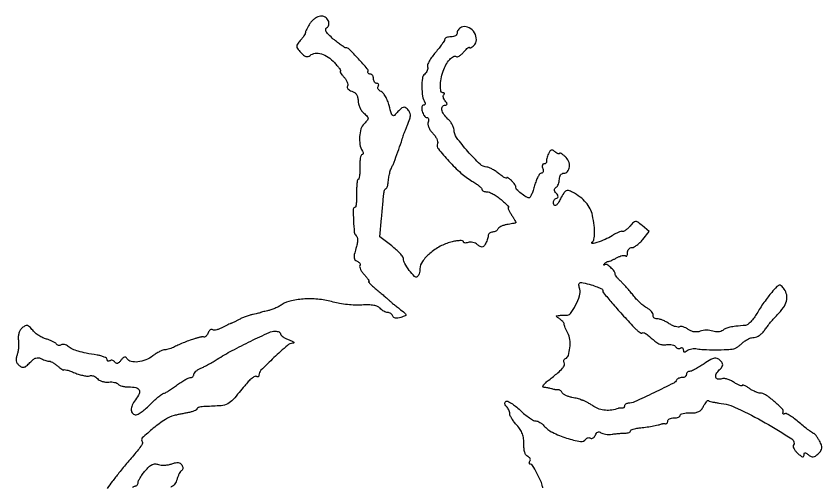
# Model space of a CAD drawing. Extents: x 0 to 298, y 1 to 305.
# Drawn here: x 37.6 to 297.7, y 152.7 to 304.7 of the extents above; entities that cross this region are included whole.
import ezdxf

# ---------------------------------------------------------------- set-up
doc = ezdxf.new("R2010")
doc.units = 0

msp = doc.modelspace()

# ---------------------------------------------------------------- linework, layer by layer
for points in [[(207.666399, 152.426255, -0.002687), (207.599716, 152.75, 0.055163), (207.00664, 154.61446, 0.018913), (205.756676, 157.162851, 0.011034), (204.361745, 159.622478, 0.264103), (203.696872, 160, -0.157777), (203.439456, 160.083302, -0.191276), (203.304174, 160.295825, -0.127066), (203.324993, 160.621182, -0.059294), (203.504365, 161.007063, 0.127011), (203.635959, 161.431111, 0.123826), (203.547766, 161.870325, 0.108888), (203.246106, 162.257822, 0.081677), (202.778106, 162.531654, -0.163508), (202.235854, 162.979701, -0.064918), (201.831259, 163.870252, -0.051015), (201.589784, 165.093846, -0.031529), (201.545959, 166.560669, 0.042877), (201.45555, 168.280049, 0.05353), (201.067676, 169.830119, 0.054017), (200.363332, 171.251453, 0.044879), (199.331236, 172.587599, -0.02259), (198.438878, 173.642245, -0.025638), (197.6848, 174.730872, -0.026072), (197.146976, 175.709755, -0.113046), (197, 176.351522, 0.070128), (196.921482, 176.908585, 0.038915), (196.680655, 177.552605, 0.037927), (196.32898, 178.179177, 0.049573), (195.912868, 178.687132, -0.061981), (195.543485, 179.161513, -0.110291), (195.389388, 179.629497, -0.142798), (195.465647, 180.036373, -0.137932), (195.7492, 180.344997, -0.255475), (196.313405, 180.375112, -0.028658), (197.478281, 179.732329, -0.029163), (198.867, 178.741252, -0.019514), (200.338652, 177.457865, 0.017251), (201.843052, 176.133892, 0.021499), (203.331731, 175.015748, 0.02037), (204.634292, 174.198239, 0.130672), (205.379875, 174, -0.087511), (205.997699, 173.891033, -0.043416), (206.72132, 173.553954, -0.041319), (207.431501, 173.062546, -0.047581), (208.015316, 172.481546, 0.105044), (210.726452, 170.339143, 0.037679), (215.315115, 168.48448, 0.033339), (219.841689, 167.366517, 0.307338), (221.592965, 168.150421, -0.105479), (221.872807, 168.442647, -0.09924), (222.253562, 168.603192, -0.096305), (222.676613, 168.607076, -0.092951), (223.076161, 168.45293, 0.163175), (223.481309, 168.358035, 0.121698), (223.917704, 168.510262, 0.093934), (224.32096, 168.897512, 0.063063), (224.623846, 169.462141, -0.06792), (224.951805, 170.059568, -0.131792), (225.375187, 170.395719, -0.155402), (225.859566, 170.444633, -0.107022), (226.366783, 170.217559, 0.090518), (226.975562, 169.920766, 0.034694), (227.901493, 169.729491, 0.032952), (228.959709, 169.656924, 0.03469), (230, 169.726482, -0.007009), (231.085205, 169.859647, -0.005304), (232.279687, 169.976447, -0.005364), (233.40385, 170.062206, -0.012396), (234.25, 170.096595, 0.037408), (234.920294, 170.157497, 0.055647), (235.486521, 170.318216, 0.072405), (235.874223, 170.54658, 0.22652), (236.001987, 170.812149, -0.27649), (236.171786, 171.093886, -0.040445), (236.81062, 171.37007, -0.036157), (237.698881, 171.601552, -0.023388), (238.751987, 171.745536, 0.01222), (240.771712, 171.975871, 0.00975), (242.936715, 172.319683, 0.009148), (244.876415, 172.703362, 0.039561), (246, 173.04191, -0.053202), (246.244774, 173.108451, -0.024504), (246.573438, 173.144795, -0.02394), (246.9262, 173.149473, -0.030507), (247.25, 173.118421, 0.137085), (247.535622, 173.151665, 0.119953), (247.779687, 173.328536, 0.101574), (247.943594, 173.626809, 0.075146), (248, 174, -0.191087), (248.151477, 174.381882, -0.088204), (248.5875, 174.70625, -0.068025), (249.234582, 174.926307, -0.048028), (250, 175, 0.041588), (250.765725, 175.0638, 0.061115), (251.4125, 175.255633, 0.080324), (251.851409, 175.537403, 0.213084), (252, 175.87024, -0.293066), (252.210365, 176.198317, -0.050345), (252.944109, 176.449526, -0.041117), (253.982286, 176.603314, -0.025573), (255.21399, 176.62024, 0.037837), (256.811021, 176.681348, 0.085529), (257.968668, 177.019915, 0.099043), (258.841012, 177.686678, 0.064073), (259.553249, 178.744074, -0.020765), (260.014261, 179.575413, -0.037367), (260.468626, 180.208445, -0.048653), (260.857355, 180.590181, -0.383232), (261.089259, 180.577914, 0.129193), (261.396141, 180.399006, 0.011801), (262.260595, 180.180801, 0.014647), (263.321024, 179.972061, 0.010953), (264.5, 179.802113, -0.07913), (270.519786, 178.076377, -0.020747), (279.459311, 173.438154, -0.012918), (288.030628, 168.230885, -0.408895), (288.526264, 166.042496, 0.220386), (288.475758, 165.622709, 0.053672), (288.768472, 164.969598, 0.045009), (289.301764, 164.220283, 0.031694), (290.023581, 163.478659, 0.020919), (290.918665, 162.734282, 0.10003), (291.51316, 162.445272, 0.291223), (291.851725, 162.555094, 0.174324), (292, 162.967457, -0.059975), (292.070195, 163.550556, -0.335105), (292.298999, 163.737287, -0.165817), (292.70068, 163.617053, -0.018313), (293.472121, 163.023137, 0.05804), (294.293819, 162.488568, 0.151291), (294.982308, 162.377093, 0.126693), (295.692114, 162.67038, 0.035396), (296.607093, 163.464236, 0.042646), (297.44093, 164.453884, 0.132668), (297.738306, 165.265714, 0.116202), (297.605459, 166.181638, 0.029007), (296.965992, 167.563544, 0.017614), (296.42339, 168.49683, 0.02486), (295.871191, 169.284291, 0.022858), (295.371335, 169.869408, 0.207428), (295.070091, 170, -0.156553), (294.695024, 170.120386, -0.005873), (293.488719, 171.005316, -0.010114), (292.078309, 172.111026, -0.00689), (290.517944, 173.422353, 0.016126), (288.942186, 174.697712, 0.02436), (287.484983, 175.69349, 0.021399), (286.26835, 176.37077, 0.260339), (285.754097, 176.348023, -0.073906), (285.466261, 176.224277, -0.235658), (285.267235, 176.265531, -0.231309), (285.178086, 176.450594, -0.071756), (285.225223, 176.764668, 0.277), (284.922681, 177.95843, 0.020441), (282.330117, 180.331675, 0.024221), (279.527125, 182.471168, 0.152035), (277.82815, 183, -0.076367), (277.145553, 183.104868, -0.025678), (276.198448, 183.457282, -0.024858), (275.17497, 183.96089, -0.026015), (274.222506, 184.556704, 0.019165), (273.369247, 185.106857, 0.038873), (272.652861, 185.45881, 0.063545), (272.162538, 185.585071, 0.451351), (272, 185.441694, -0.46838), (271.826146, 185.296818, -0.048741), (271.241893, 185.464027, -0.033796), (270.409817, 185.859532, -0.017192), (269.419212, 186.460978, 0.035695), (268.329254, 187.068768, 0.038322), (267.189044, 187.498877, 0.041477), (266.162194, 187.708315, 0.121772), (265.451237, 187.619661, -0.125857), (264.216465, 187.47577, -0.298139), (263.547897, 188.054957, -0.19429), (263.669024, 189.189206, -0.073937), (264.633666, 190.490809, 0.028564), (265.490435, 191.45149, 0.150177), (265.745137, 192.10228, 0.174912), (265.571072, 192.727822, 0.041945), (264.864364, 193.564207, 0.089966), (263.949781, 194.197927, 0.159834), (263.047773, 194.297104, 0.083947), (261.864509, 193.831372, 0.013593), (259.774561, 192.492779, -0.012286), (258.292781, 191.538239, -0.015486), (256.874381, 190.732254, -0.013617), (255.660554, 190.133078, -0.108246), (255.053054, 190, 0.093881), (254.651084, 189.923854, 0.096583), (254.309335, 189.70625, 0.099061), (254.080585, 189.381564, 0.104447), (254, 189, -0.140362), (253.890798, 188.618662, -0.099913), (253.583854, 188.29375, -0.085122), (253.1248, 188.074923, -0.068857), (252.583333, 188, 0.051036), (252.016727, 187.942014, 0.054017), (251.484896, 187.77054, 0.06028), (251.064031, 187.518121, 0.127384), (250.833333, 187.218858, -0.177973), (249.91752, 186.246749, -0.003319), (243.521165, 183.107002, -0.004934), (237.26655, 180.16392, -0.101668), (235.25, 179.697497, 0.064614), (234.772123, 179.62346, 0.080707), (234.367188, 179.430932, 0.096162), (234.095992, 179.153581, 0.146649), (234, 178.833333, -0.091814), (233.942775, 178.524323, -0.111235), (233.779687, 178.279578, -0.117903), (233.535898, 178.137807, -0.112625), (233.25, 178.118421, 0.030259), (232.9262, 178.149635, 0.02375), (232.573438, 178.145441, 0.024306), (232.244761, 178.109812, 0.052881), (232, 178.044111, -0.05631), (229.956384, 177.510494, -0.056728), (227.850436, 177.448191, -0.058513), (225.845698, 177.855932, -0.068212), (224.099865, 178.707371, 0.008547), (223.049461, 179.384921, 0.010434), (222.043398, 179.981056, 0.009079), (221.181942, 180.447089, 0.069881), (220.75, 180.599009, -0.017107), (220.444536, 180.671459, -0.017466), (220.146875, 180.764194, -0.017514), (219.894669, 180.862587, -0.066614), (219.75, 180.94931, 0.104766), (219.557893, 181.045517, 0.004933), (218.851814, 181.222537, 0.007946), (218.002718, 181.412312, 0.005613), (217.04341, 181.599564, -0.033476), (216.054992, 181.850339, -0.03418), (215.115974, 182.229463, -0.036319), (214.351679, 182.67182, -0.105374), (213.931606, 183.110664, 0.043733), (213.633709, 183.509949, 0.049185), (213.281392, 183.83431, 0.055498), (212.92974, 184.042687, 0.140181), (212.638197, 184.08541, -0.02459), (212.357315, 184.061797, -0.017369), (212.040595, 184.061808, -0.017583), (211.737131, 184.083064, -0.034985), (211.5, 184.125), (211.241308, 184.189673), (210.853125, 184.286719, -0.009324), (210.419526, 184.395119), (210, 184.5, 0.011517), (209.535459, 184.60483, 0.006258), (208.960385, 184.713281, 0.006231), (208.372352, 184.809034, 0.009814), (207.865141, 184.875, -0.43986), (207.688325, 185.116333, -0.111173), (207.911075, 185.617955, -0.04797), (208.585109, 186.363292, -0.020491), (209.615141, 187.228677, 0.008248), (212.516147, 189.547238, 0.040975), (214.009538, 191.003087, 0.088681), (214.639188, 192.055115, 0.233088), (214.557527, 192.906919, -0.093675), (214.412483, 193.28449, -0.118427), (214.433276, 193.656792, -0.124741), (214.618053, 193.965223, -0.111101), (214.934954, 194.16459, 0.237297), (215.900341, 195.171067, 0.050156), (216.394541, 197.629736, 0.050344), (216.387807, 200.353345, 0.101591), (215.744878, 202.391524, -0.013228), (215.29284, 203.256433, -0.014852), (214.905326, 204.111662, -0.014224), (214.619238, 204.855232, -0.073587), (214.535435, 205.286475, 0.130274), (214.420222, 205.653572, 0.040356), (214.069784, 206.12046, 0.037275), (213.576654, 206.600299, 0.033389), (213, 207.021162, -0.009086), (212.124871, 207.596885, -0.247563), (212, 207.833628, -0.371237), (212.143983, 208.000826, -0.015002), (213, 208.103108, -0.009457), (213.625256, 208.146953, -0.008941), (214.263522, 208.16816, -0.008933), (214.829079, 208.166728, -0.030665), (215.194968, 208.136765, 0.274011), (216.575372, 208.707212, 0.040778), (218.247292, 211.359088, 0.042864), (219.511146, 214.387691, 0.139791), (219.579728, 216.53836, -0.02327), (219.320396, 217.821818, -0.167222), (219.430969, 218.434554, -0.267317), (219.855186, 218.687958, -0.058965), (220.731827, 218.598453, -0.014139), (223.247686, 217.9619, -0.026036), (225.245981, 217.281562, -0.025926), (226.682261, 216.619287, -0.278617), (227, 216.093344, 0.175159), (227.261941, 215.368563, 0.0031), (229.976958, 212.143875, 0.007381), (233.247894, 208.420212, 0.004824), (237.124427, 204.218557, 0.020586), (237.98195, 203.379003, 0.033524), (238.782176, 202.74941, 0.036835), (239.439241, 202.367983, 0.319699), (239.754271, 202.420937, -0.226345), (240.036028, 202.520672, -0.067393), (240.491432, 202.409439, -0.052844), (241.033433, 202.127451, -0.035936), (241.584344, 201.702381, 0.011069), (243.790603, 199.818006, 0.055913), (245.149589, 198.941128, 0.091731), (246.33241, 198.603094, 0.061793), (247.739878, 198.642532, -0.04607), (248.611837, 198.694359, -0.051255), (249.446892, 198.58083, -0.057898), (250.126087, 198.330428, -0.137951), (250.518712, 197.969724, 0.091737), (250.826004, 197.630833, 0.095926), (251.229675, 197.430819, 0.099461), (251.666475, 197.399976, 0.106853), (252.069098, 197.542705, -0.104936), (252.423803, 197.669963, -0.18004), (252.726548, 197.601977, -0.164457), (252.929656, 197.34436, -0.085618), (253, 196.936572, 0.08307), (253.077541, 196.473071, 0.279568), (253.304166, 196.284477, 0.172043), (253.68041, 196.357579, 0.034804), (254.25, 196.74913, -0.080807), (254.873962, 197.098603, -0.04467), (255.720312, 197.32376, -0.043068), (256.642395, 197.401998, -0.053075), (257.5, 197.309459, 0.045307), (259.518609, 197.059936, 0.008005), (263.337623, 196.997202, 0.008331), (267.163574, 197.059363, 0.039907), (269.330309, 197.304548, 0.081568), (269.835212, 197.491848, 0.020802), (270.577237, 197.956648, 0.020638), (271.391157, 198.565777, 0.019604), (272.166667, 199.25, -0.044672), (273.007135, 199.919788, -0.035938), (274.015174, 200.485938, -0.037164), (275.030719, 200.874689, -0.072953), (275.88499, 201, 0.103453), (276.722503, 201.175161, 0.049573), (277.684939, 201.715289, 0.04619), (278.615465, 202.503504, 0.048953), (279.36547, 203.435026, -0.018146), (280.148169, 204.539941, -0.009498), (281.197187, 205.859664, -0.009434), (282.325457, 207.173731, -0.014266), (283.360625, 208.269716, 0.042544), (285.320685, 210.59507, 0.088452), (286.325171, 212.734934, 0.114777), (286.392171, 214.711477, 0.109611), (285.585557, 216.552107, 0.037723), (284.648885, 217.648977, 0.266835), (283.998732, 217.826873, 0.141082), (283.247525, 217.381923, 0.009307), (281.538754, 215.49965, 0.016687), (280.379537, 214.081111, 0.009262), (279.057054, 212.279585, 0.009229), (277.784133, 210.403948, 0.014707), (276.773746, 208.75, -0.027705), (275.838712, 207.305172, -0.033326), (274.800968, 206.064073, -0.03539), (273.809272, 205.163971, -0.147288), (273.065859, 204.872377, 0.006783), (269.948011, 204.575637, 0.027223), (268.058687, 204.265142, 0.045009), (266.770927, 203.856503, 0.069416), (265.76802, 203.260985, -0.094398), (265.13616, 202.927025, -0.053782), (264.284981, 202.762871, -0.05106), (263.3591, 202.780444, -0.058604), (262.5, 202.988935, 0.054972), (261.585706, 203.217843, 0.034951), (260.489642, 203.289864, 0.034881), (259.390122, 203.208358, 0.053352), (258.464739, 202.971745, -0.066533), (257.496698, 202.75114, -0.061226), (256.476044, 202.782901, -0.06008), (255.475657, 203.063457, -0.059553), (254.567417, 203.574362, 0.039447), (253.788698, 204.054501, 0.047271), (252.988944, 204.373187, 0.05401), (252.283711, 204.499193, 0.156885), (251.808702, 204.381771, -0.172409), (251.302789, 204.272822, -0.043089), (250.464318, 204.456339, -0.038924), (249.483782, 204.847302, -0.030716), (248.491207, 205.413804, 0.025732), (247.451656, 206.020924, 0.023955), (246.330528, 206.534055, 0.024701), (245.290337, 206.892601, 0.070754), (244.535183, 207, -0.077007), (243.967468, 207.087957, -0.108005), (243.524398, 207.343172, -0.127518), (243.275574, 207.723491, -0.134937), (243.25, 208.168247, 0.166591), (243.1863, 208.699512, 0.063339), (242.774341, 209.333828, 0.053658), (242.110816, 209.965845, 0.043207), (241.279671, 210.495668, -0.045162), (240.269928, 211.144894, -0.019751), (239.052398, 212.172843, -0.019356), (237.837191, 213.37349, -0.024485), (236.815375, 214.577421, 0.009953), (235.825507, 215.814848, 0.00783), (234.706023, 217.116573, 0.007928), (233.627106, 218.293952, 0.019303), (232.785704, 219.117295, -0.019977), (232.102013, 219.788119, -0.024819), (231.524551, 220.466349, -0.024368), (231.105894, 221.069242, -0.140473), (231, 221.438724, 0.168638), (230.675577, 222.373262, 0.043655), (229.566643, 223.550528, 0.042625), (228.327707, 224.47842, 0.306245), (227.619048, 224.452381, -0.032425), (227.413913, 224.321978, -0.531075), (227.353199, 224.353199, -0.182203), (227.383565, 224.476736, -0.014893), (227.583333, 224.75, -0.046956), (227.855779, 225.0396, -0.040288), (228.191146, 225.290097, -0.042211), (228.535832, 225.46807, -0.084993), (228.833333, 225.535435, 0.077736), (229.212204, 225.615501, 0.011969), (229.926481, 225.906905, 0.013116), (230.758538, 226.296108, 0.011055), (231.618517, 226.750252, -0.033257), (232.475904, 227.155447, -0.044613), (233.300218, 227.397691, -0.051989), (233.981308, 227.461062, -0.196027), (234.368517, 227.29815, 0.222224), (234.605842, 227.212042, 0.237774), (234.814502, 227.341748, 0.101051), (234.956608, 227.735523, 0.036245), (235, 228.333333, -0.084312), (235.108093, 228.969812, -0.093213), (235.419305, 229.510417, -0.100482), (235.882945, 229.871945, -0.116013), (236.42742, 230, 0.124783), (237.114725, 230.174241, 0.036684), (238.037982, 230.765887, 0.034343), (239.015646, 231.609439, 0.030942), (239.905723, 232.607276), (241.956607, 235.214552), (239.728304, 237.073863, 0.016302), (238.285854, 238.199769, 0.167448), (237.573339, 238.418889, 0.189423), (236.921322, 238.137146, 0.021904), (235.82064, 236.94304, -0.028152), (235.117516, 236.199097, -0.037052), (234.39353, 235.60975, -0.040578), (233.74599, 235.232035, -0.186651), (233.32064, 235.198837, 0.146816), (232.853842, 235.198658, 0.024996), (232.006688, 234.897162, 0.025423), (231.017328, 234.428087, 0.020231), (230, 233.826509, -0.038464), (227.80074, 232.631929, -0.025284), (225.113582, 231.589242, -0.069284), (223.661975, 231.323237, -0.726626), (223.527257, 231.684493, 0.172565), (224.160976, 232.699706, 0.049767), (224.379899, 234.565122, 0.037529), (224.232243, 237.12351, 0.017706), (223.678458, 240.387147, 0.067221), (222.918912, 242.549943, 0.059874), (221.589559, 244.528604, 0.05385), (219.686322, 246.308833, 0.038275), (217.221367, 247.881528, 0.052419), (215.96831, 248.391709, 0.198653), (215.144558, 248.300488, 0.129978), (214.41269, 247.603494, 0.018137), (213.373166, 245.766793, -0.01762), (212.580957, 244.363687, -0.082129), (211.97526, 243.663432, -0.273978), (211.529164, 243.591918, -0.220939), (211.188802, 243.95, -0.080711), (211.092142, 244.533851, -0.091909), (211.193659, 245.090753, -0.101106), (211.474834, 245.534157, -0.121183), (211.891738, 245.797246, 0.083097), (212.383188, 246.057844, 0.217903), (212.566149, 246.402254, 0.152), (212.452135, 246.86322, 0.037158), (211.993179, 247.508218, -0.045517), (211.559036, 248.140423, -0.122992), (211.416925, 248.661958, -0.162673), (211.552416, 249.098034, -0.098682), (211.951442, 249.469989, 0.107553), (212.353464, 249.858149, 0.051006), (212.691986, 250.497835, 0.047243), (212.922288, 251.268486, 0.049033), (213, 252.059017, -0.069556), (213.1037, 252.800853, -0.085566), (213.406365, 253.429836, -0.100046), (213.855837, 253.85038, -0.139069), (214.383369, 254, 0.219277), (215.634268, 254.576296, 0.155213), (216.244407, 256.021888, 0.120547), (215.969285, 257.860671, 0.119119), (214.876023, 259.374124, 0.017779), (214.15552, 259.947935, 0.037493), (213.551082, 260.328606, 0.065904), (213.141488, 260.480664, 0.481406), (213, 260.367768, -0.382084), (212.881159, 260.234955, -0.120625), (212.59368, 260.272294, -0.056063), (212.148212, 260.504925, -0.024868), (211.616783, 260.903079, 0.05151), (210.892198, 261.388013, 0.194854), (210.360065, 261.442469, 0.178588), (209.909951, 261.109883, 0.042318), (209.458024, 260.275523, 0.020803), (209.172847, 259.540749, 0.022276), (208.956934, 258.801247, 0.022532), (208.829305, 258.15327, 0.089744), (208.841241, 257.75, -0.132409), (208.825609, 257.464439, -0.127123), (208.668834, 257.220312, -0.108866), (208.389443, 257.056551, -0.078482), (208.031385, 257, 0.184534), (207.710807, 256.877514, 0.147206), (207.516384, 256.559375, 0.100118), (207.488865, 256.074366, 0.055937), (207.638374, 255.5, -0.062452), (207.779863, 254.925965, -0.109022), (207.731038, 254.440625, -0.151124), (207.504556, 254.12165, -0.164816), (207.145533, 254, 0.237749), (206.665803, 253.758223, 0.036217), (206.074549, 252.825, 0.033977), (205.4904, 251.532238, 0.023364), (205, 250, -0.015738), (204.535717, 248.46937, -0.024373), (204.030316, 247.184342, -0.021254), (203.544009, 246.217311, -0.284042), (203.211456, 246.031803, -0.133676), (202.211219, 246.352701, -0.025315), (200.645346, 247.486851, -0.021291), (199.200346, 248.75431, -0.247362), (198.969125, 249.444648, 0.159948), (198.916541, 249.780265, 0.02819), (198.590261, 250.338428, 0.028041), (198.116221, 250.973224, 0.02198), (197.535714, 251.607143, 0.019767), (196.945522, 252.152428, 0.045099), (196.451116, 252.502564, 0.09843), (196.129961, 252.61251, 0.453912), (196, 252.498848, -0.51924), (195.832789, 252.381245, -0.038001), (195.22601, 252.652838, -0.028205), (194.376634, 253.17736, -0.014228), (193.365141, 253.92742, 0.018752), (192.274591, 254.720914, 0.021599), (191.1767, 255.39151, 0.0213), (190.208193, 255.874423, 0.105119), (189.615141, 256.001123, -0.193984), (187.417041, 256.889835, -0.019754), (183.449709, 261.031772, -0.021012), (179.834643, 265.480796, -0.161464), (179, 267.998022, 0.0902), (178.858575, 268.775594, 0.03979), (178.4125, 269.724679, 0.03769), (177.765297, 270.682472, 0.041434), (177, 271.5, -0.058693), (175.701901, 272.986085, -0.102389), (175.07244, 274.488863, -0.194454), (175.276333, 275.540421, -0.254054), (176.122445, 276, 0.083263), (176.583144, 276.077254, 0.318136), (176.743602, 276.300836, 0.152929), (176.625263, 276.687439, 0.023048), (176.131121, 277.342009, -0.050768), (175.753708, 277.904134, -0.066538), (175.537806, 278.483088, -0.082297), (175.507446, 278.989854, -0.171918), (175.675343, 279.342009, 0.081098), (175.856343, 279.593646, 0.223356), (175.861078, 279.806715, 0.215497), (175.698814, 279.951639, 0.076275), (175.383645, 280, -0.350653), (174.754209, 280.503313, -0.058449), (174.580083, 282.155466, -0.045075), (174.812735, 284.431883, -0.030686), (175.465413, 286.95336, -0.050621), (176.35111, 288.959292, -0.054467), (177.604208, 290.693281, -0.070145), (178.85031, 291.734644, -0.348533), (179.696098, 291.637235, 0.284038), (180.054393, 291.552624, 0.05941), (180.664339, 291.839982, 0.04594), (181.395423, 292.396647, 0.028447), (182.148479, 293.171198, -0.015094), (182.859958, 293.943182, -0.033551), (183.456116, 294.475512, -0.065348), (183.854754, 294.709784, -0.537118), (184, 294.613583, 0.366098), (184.123091, 294.468002, 0.144364), (184.403818, 294.501773, 0.060837), (184.846273, 294.759824, 0.025466), (185.374701, 295.20531, 0.201866), (186.211892, 297.074697, 0.141061), (185.616098, 299.336241, 0.136583), (183.887277, 300.984163, 0.188625), (181.779528, 301.232094, 0.068348), (181.099309, 300.950687, 0.06904), (180.522736, 300.497071, 0.075422), (180.133513, 299.946965, 0.11683), (180, 299.383369, -0.143115), (179.845846, 298.855833, -0.099595), (179.4125, 298.406365, -0.084175), (178.76449, 298.103532, -0.067406), (178, 298, 0.035679), (177.23384, 297.945259, 0.053985), (176.586811, 297.779688, 0.07049), (176.142635, 297.537533, 0.236198), (175.997654, 297.25, -0.143967), (175.863405, 296.798638, -0.01006), (175.114234, 295.692187, -0.013606), (174.143587, 294.395332, -0.009797), (172.993563, 293, 0.022282), (171.876575, 291.573652, 0.029873), (171.004197, 290.182414, 0.030278), (170.442468, 288.988634, 0.187272), (170.436468, 288.323113, -0.116728), (170.505632, 287.789245, -0.068598), (170.351466, 287.160766, -0.062651), (170.008908, 286.537681, -0.062647), (169.522696, 286.018836, 0.186897), (168.769065, 284.6669, 0.03649), (168.581599, 281.833377, 0.038866), (168.832372, 278.875441, 0.098139), (169.585737, 276.861274, -0.088918), (169.71563, 276.532447, -0.167739), (169.678086, 276.252999, -0.177472), (169.479477, 276.066644, -0.100913), (169.152637, 276, 0.230584), (168.826866, 275.841329, 0.112121), (168.624459, 275.4125, 0.074735), (168.58012, 274.766183, 0.043798), (168.710251, 274, 0.043617), (168.983514, 273.234705, 0.054461), (169.370546, 272.5875, 0.064564), (169.806257, 272.144155, 0.167833), (170.22362, 272, -0.183036), (170.551769, 271.87571, -0.147574), (170.75142, 271.552712, -0.100764), (170.780875, 271.060348, -0.056387), (170.62967, 270.477319, 0.130985), (170.551488, 269.741964, 0.058918), (170.814603, 268.799575, 0.052174), (171.351195, 267.803706, 0.046766), (172.1, 266.9, -0.040494), (172.849489, 266.018179, -0.047077), (173.405142, 265.068584, -0.053305), (173.704116, 264.192399, -0.148255), (173.657801, 263.550628, 0.266612), (173.92147, 261.859808, 0.017044), (177.308762, 257.918005, 0.024851), (181.231133, 254.059907, 0.048508), (184.770977, 251.476216, -0.016782), (186.007846, 250.688431, -0.023562), (187.051474, 249.898677, -0.021199), (187.829917, 249.191722, -0.200393), (188, 248.784392, 0.194732), (188.121286, 248.484783, 0.086987), (188.471658, 248.230415, 0.066856), (188.991105, 248.057751, 0.046884), (189.605644, 248, -0.098801), (190.418658, 247.837763, -0.026513), (191.612385, 247.265625, -0.025785), (192.927025, 246.456874, -0.024113), (194.182369, 245.5, -0.009348), (195.280771, 244.540117, -0.018731), (196.104511, 243.734375, -0.02173), (196.621171, 243.139962, -0.627952), (196.553672, 243, 0.482819), (196.426611, 242.840008, 0.041323), (196.61126, 242.265625, 0.030778), (197.005802, 241.459538, 0.015833), (197.591957, 240.5, -0.010887), (198.194182, 239.535725, -0.019312), (198.641617, 238.712546, -0.015414), (198.937954, 238.063714, -0.473093), (198.86501, 237.92569, -0.004314), (198.618875, 237.877789, -0.000256), (197.872847, 237.739667, -0.000386), (196.984201, 237.57632, -0.000284), (196, 237.396771, 0.03263), (195.018614, 237.151282, 0.03898), (194.136458, 236.790448, 0.042858), (193.462988, 236.375818, 0.151805), (193.166667, 235.971081, -0.115149), (192.933855, 235.599698, -0.068849), (192.515104, 235.285255, -0.063118), (191.983179, 235.072469, -0.063702), (191.416667, 235, 0.086757), (190.874553, 234.905223, 0.09314), (190.411648, 234.632812, 0.098871), (190.099163, 234.226876, 0.11214), (189.984687, 233.75, -0.053929), (189.91458, 233.168597, -0.025888), (189.707009, 232.445451, -0.025314), (189.409862, 231.705587, -0.032924), (189.060903, 231.064302, -0.050784), (188.519775, 230.375141, -0.189171), (188.027586, 230.149567, -0.156345), (187.450943, 230.299489, -0.032057), (186.58895, 230.926178, 0.062521), (185.878592, 231.379338, 0.053538), (185.040376, 231.67207, 0.056066), (184.20673, 231.770055, 0.093117), (183.512735, 231.64326, -0.048756), (182.933158, 231.483498, -0.089163), (182.444366, 231.486585, -0.138944), (182.123916, 231.645467, -0.211676), (182, 231.925055, 0.380925), (181.756771, 232.197989, 0.038771), (180.815134, 232.233292, 0.033189), (179.513272, 232.094271, 0.018962), (177.966415, 231.763507, 0.064252), (174.495735, 230.389714, 0.051804), (171.20261, 228.094222, 0.054974), (168.765048, 225.470832, 0.161087), (168, 223.157807, -0.04002), (167.93417, 222.336665, -0.042821), (167.738382, 221.555528, -0.046966), (167.451562, 220.921856, -0.125229), (167.109384, 220.567603, -0.353705), (166.193322, 220.683985, -0.029883), (164.540172, 222.627908, -0.034089), (163.08473, 224.864787, -0.127861), (162.666667, 226.47289, 0.172335), (162.46715, 227.034561, 0.018724), (161.546852, 228.083684, 0.021207), (160.314604, 229.280631, 0.015582), (158.854533, 230.503707), (155.0424, 233.5), (155.593102, 239.5, 0.000273), (155.814381, 241.925456, 0.00031), (156.02386, 244.251563, 0.000282), (156.199536, 246.228506, 0.001721), (156.286187, 247.25, -0.030679), (156.382374, 247.920314, -0.04589), (156.554603, 248.485938, -0.056457), (156.770325, 248.880733, -0.244164), (157, 249, 0.245176), (157.228932, 249.119436, 0.056825), (157.442235, 249.514062, 0.046062), (157.610991, 250.079679, 0.030715), (157.70305, 250.75, -0.019663), (157.898923, 252.454835, -0.023077), (158.221861, 254.04911, -0.025243), (158.645337, 255.435373, -0.046659), (159.146806, 256.5, 0.044952), (159.645908, 257.550301, 0.002651), (160.851868, 260.869851, 0.003966), (161.991452, 264.140952, 0.019904), (162.541147, 266, -0.028879), (162.642595, 266.321754, -0.002154), (162.973019, 267.180061, -0.00298), (163.37791, 268.200428, -0.002259), (163.833794, 269.3151, 0.012905), (164.714094, 271.605493, 0.085386), (164.921658, 272.809105, 0.140594), (164.65767, 273.730812, 0.056835), (163.836039, 274.763961, 0.097188), (163.180638, 275.204338, 0.174145), (162.540797, 275.238301, 0.112331), (161.825382, 274.832922, 0.029283), (160.896891, 273.881115, -0.021847), (159.738361, 272.657633, -0.355286), (159.212501, 272.612181, -0.173171), (158.793974, 273.184613, -0.006337), (158.049995, 275.814331, 0.029969), (157.52551, 277.381497, 0.034472), (156.837047, 278.800227, 0.036882), (156.095542, 279.897118, 0.134864), (155.425761, 280.390115, -0.069914), (154.878844, 280.693178, -0.100176), (154.51212, 281.106695, -0.123689), (154.381165, 281.562647, -0.147846), (154.495635, 281.992937, 0.081847), (154.653933, 282.377772, 0.160356), (154.624118, 282.704175, 0.182842), (154.413498, 282.921043, 0.110022), (154.059017, 283, -0.140337), (153.655173, 283.115626, -0.099915), (153.311086, 283.440625, -0.085131), (153.079345, 283.926682, -0.06887), (153, 284.5, 0.064853), (152.925306, 285.073457, 0.082425), (152.70625, 285.559375, 0.098894), (152.381354, 285.884432, 0.148195), (152, 286, -0.07646), (151.633457, 286.056382, -0.11357), (151.35458, 286.220312, -0.136277), (151.207371, 286.464605, -0.136038), (151.20708, 286.75, 0.251182), (150.985572, 287.727755, 0.007552), (148.105175, 290.945899, 0.008473), (145.148179, 294.043851, 0.200558), (144.056719, 294.5, -0.144717), (143.646232, 294.62135, -0.009151), (142.591928, 295.332126, -0.012847), (141.355067, 296.247595, -0.009161), (140.016372, 297.33277, -0.018183), (138.545556, 298.664653, -0.064131), (137.754683, 299.661925, -0.141704), (137.560294, 300.390132, -0.254423), (137.858778, 300.91272, 0.207404), (138.57911, 301.94729, 0.170637), (138.391338, 303.291281, 0.143748), (137.345461, 304.386466, 0.150642), (135.893503, 304.717025, 0.088256), (135.041539, 304.498355, 0.046044), (134.086847, 303.952596, 0.043865), (133.182224, 303.192161, 0.051061), (132.474307, 302.320444, 0.01321), (131.909814, 301.407169, 0.016157), (131.433078, 300.523809, 0.01472), (131.08199, 299.764582, 0.10127), (131, 299.363924, -0.124484), (130.903568, 298.9826, -0.020742), (130.513847, 298.327806, -0.021636), (129.978654, 297.580689, -0.017673), (129.345012, 296.828741, 0.02793), (128.426691, 295.692481, 0.167422), (128.210867, 294.974764, 0.152954), (128.473113, 294.24092, 0.022202), (129.496804, 293.003531, 0.035094), (130.395242, 292.140892, 0.095196), (131.164676, 291.715444, 0.137952), (131.858841, 291.686897, 0.115421), (132.520785, 292.01725, -0.144066), (134.153698, 292.720299, -0.102036), (136.154221, 292.553935, -0.081027), (138.319433, 291.513255, -0.053463), (140.406396, 289.695502, -0.011403), (141.322441, 288.66071, -0.022522), (141.992307, 287.791804, -0.026919), (142.389223, 287.155748, -0.57086), (142.297264, 287, 0.506266), (142.193097, 286.858179, 0.05765), (142.38333, 286.43101, 0.034126), (142.812454, 285.806934, 0.016245), (143.442974, 285.063013, -0.040228), (144.068682, 284.248676, -0.050872), (144.501077, 283.403905, -0.05994), (144.694231, 282.652747, -0.17308), (144.583441, 282.13501, 0.196079), (144.511608, 281.707131, 0.122943), (144.742641, 281.247285, 0.086139), (145.259168, 280.822096, 0.052429), (145.985479, 280.504609, -0.081345), (146.841052, 280.070369, -0.090203), (147.478351, 279.398343, -0.084196), (147.867968, 278.50428, -0.060818), (148, 277.422825, 0.065176), (148.137864, 276.369686, 0.043552), (148.55233, 275.22496, 0.043466), (149.160448, 274.166077, 0.063714), (149.880273, 273.370485, -0.021123), (150.988008, 272.337825, -0.188787), (151.245342, 271.73762, -0.186009), (151.028753, 271.117366, -0.020409), (149.988062, 269.988062, 0.119736), (148.953784, 268.289933, 0.060571), (148.483507, 265.814355, 0.059438), (148.618376, 263.223167, 0.096002), (149.398343, 261.164484, -0.051513), (149.614398, 260.717946, -0.11191), (149.661557, 260.342067, -0.186401), (149.538728, 260.098243, -0.185994), (149.283761, 260, 0.324794), (148.965775, 259.76908, 0.034232), (148.728554, 258.825, 0.032043), (148.581084, 257.533276, 0.019636), (148.565228, 256, -0.014574), (148.564894, 254.466475, -0.024056), (148.464648, 253.175, -0.020957), (148.298633, 252.19301, -0.354134), (148.060299, 252, 0.361225), (147.819618, 251.800027, 0.016956), (147.649682, 250.678125, 0.021402), (147.542528, 249.22527, 0.01295), (147.534033, 247.5, -0.011767), (147.52962, 245.77477, -0.019494), (147.434966, 244.322255, -0.014282), (147.283581, 243.187438, -0.368406), (147.064218, 243.001293, 0.411305), (146.46421, 242.409939, 0.013298), (146.517756, 238.681373, 0.01527), (146.784488, 234.956812, 0.214453), (147.440299, 233.823371, -0.190626), (147.764303, 233.318228, -0.056627), (147.8394, 232.386735, -0.043266), (147.690283, 231.141306, -0.023039), (147.303414, 229.636954, 0.015966), (146.795456, 227.771519, 0.081535), (146.719249, 226.703247, 0.160022), (147.01009, 226.031963, 0.12012), (147.676497, 225.570645, -0.063023), (148.191887, 225.294227, -0.093894), (148.545413, 224.926265, -0.121681), (148.684457, 224.528112, -0.163275), (148.597962, 224.158507, 0.206195), (148.527911, 223.685028, 0.049134), (148.813281, 222.922239, 0.042514), (149.344785, 222.037881, 0.030982), (150.073536, 221.151444, -0.014428), (150.799875, 220.32525, -0.029791), (151.308269, 219.631987, -0.045798), (151.561317, 219.147882, -0.533683), (151.46223, 219, 0.640987), (151.396195, 218.856307, 0.017987), (152.004631, 218.196914, 0.016896), (152.93961, 217.315691, 0.008532), (154.173275, 216.266091, -0.002312), (155.483886, 215.178834, -0.003037), (156.669649, 214.173539, -0.00222), (157.654078, 213.320983, -0.028837), (158, 212.981616, 0.03345), (158.334503, 212.659448, 0.003512), (159.171233, 211.965032, 0.004337), (160.181988, 211.15264, 0.003464), (161.285048, 210.294037, -0.005882), (163.140257, 208.835514, -0.177834), (163.440423, 208.335657, -0.35803), (163.230768, 207.950806, -0.019258), (161.82928, 207.445815, -0.040809), (160.880104, 207.227814, -0.076094), (160.092976, 207.233882, -0.106954), (159.526158, 207.455493, -0.167348), (159.210899, 207.867304, 0.093616), (158.969622, 208.300234, 0.07016), (158.564065, 208.667271, 0.068536), (158.062066, 208.91513, 0.080617), (157.539111, 209, -0.084801), (156.960963, 209.098766, -0.043764), (156.290793, 209.402775, -0.041843), (155.637974, 209.846503, -0.049404), (155.106936, 210.37115, 0.122862), (154.319423, 210.949659, 0.053274), (153.062567, 211.314653, 0.040662), (151.372917, 211.475489, 0.02058), (149.234491, 211.416604, -0.02743), (147.095157, 211.386998, -0.016614), (144.568882, 211.574877, -0.016625), (142.066027, 211.929387, -0.027946), (140, 212.412767, 0.046018), (135.606638, 213.274745, 0.038041), (130.835619, 213.397496, 0.039563), (126.490235, 212.832005, 0.093154), (123.483091, 211.580878, -0.025839), (122.391181, 210.943492, -0.018245), (121.105817, 210.338016, -0.018473), (119.831127, 209.848304, -0.036526), (118.783382, 209.57313, 0.005894), (117.907946, 209.399675, 0.009633), (117.170744, 209.229663, 0.003732), (116.553667, 209.069871, 0.33972), (116.5, 209, -0.34033), (116.446201, 208.930115, -0.003605), (115.816865, 208.768446, -0.009464), (115.066047, 208.596356, -0.005788), (114.174435, 208.420432, 0.026401), (113.126612, 208.168428, 0.015182), (111.893264, 207.760842, 0.015141), (110.675804, 207.274836, 0.024369), (109.674435, 206.780178, -0.006702), (108.805181, 206.311888, -0.008576), (107.991865, 205.905286, -0.00688), (107.302785, 205.587022, -0.069641), (107, 205.5, 0.070407), (106.694656, 205.411739, 0.006518), (105.979867, 205.079585, 0.008294), (105.135453, 204.656348, 0.006415), (104.229333, 204.16832, -0.031983), (103.295876, 203.725524, -0.038481), (102.368776, 203.436646, -0.042226), (101.572974, 203.323905, -0.153669), (101.084118, 203.448012, 0.165673), (100.705688, 203.53471, 0.121247), (100.296986, 203.388078, 0.09294), (99.918207, 203.019955, 0.062057), (99.63261, 202.484981, -0.045306), (99.354388, 201.919103, -0.057609), (98.996647, 201.460623, -0.069351), (98.617819, 201.169861, -0.171365), (98.277826, 201.109146, 0.036985), (97.925509, 201.140508, 0.022615), (97.508174, 201.127826, 0.022615), (97.093662, 201.077499, 0.036965), (96.75, 200.993421, -0.003054), (96.408551, 200.884901, -0.001809), (96, 200.759416, -0.00181), (95.591398, 200.637144, -0.003112), (95.25, 200.538633, 0.017918), (93.775156, 200.06534, 0.009103), (91.954623, 199.37058, 0.009104), (90.159358, 198.609483, 0.017796), (88.763569, 197.927002, -0.028199), (87.997712, 197.572068, -0.022094), (87.132218, 197.272307, -0.022581), (86.299826, 197.065004, -0.049772), (85.648428, 197, 0.092567), (84.95031, 196.869638, 0.025613), (83.927828, 196.4125, 0.024941), (82.801769, 195.765495, 0.023787), (81.727129, 195, -0.071486), (79.476858, 193.700239, -0.069973), (76.935128, 193.074621, -0.082276), (74.714456, 193.213722, -0.200234), (73.406374, 194.15149, 0.111385), (73.007703, 194.55819, 0.216106), (72.566689, 194.623872, 0.131255), (72.058141, 194.319836, 0.034906), (71.443357, 193.59165, -0.039353), (70.861729, 192.915019, -0.11603), (70.342504, 192.595917, -0.193825), (69.897369, 192.623936, -0.143844), (69.526902, 192.956471, 0.085193), (69.202388, 193.323831, 0.093572), (68.783724, 193.547501, 0.100395), (68.337079, 193.594097, 0.114852), (67.930902, 193.457295, -0.078726), (67.575029, 193.308323, -0.156664), (67.273452, 193.329917, -0.185009), (67.073454, 193.515551, -0.114686), (67, 193.831577, 0.246722), (66.790325, 194.230633, 0.046102), (66.045312, 194.648433, 0.039885), (64.994949, 195.019074, 0.026894), (63.75, 195.278868, -0.009899), (60.209234, 195.893042, -0.024415), (57.648515, 196.520687, -0.033354), (55.774095, 197.2174, -0.067645), (54.441777, 198.048321, 0.057554), (53.85137, 198.433235, 0.060696), (53.199076, 198.665091, 0.067844), (52.585932, 198.717208, 0.126389), (52.112903, 198.569778, -0.091769), (51.69824, 198.408683, -0.095936), (51.26012, 198.410332, -0.099456), (50.866733, 198.573559, -0.106817), (50.578547, 198.872909, 0.112384), (50.19212, 199.265564, 0.028497), (49.407383, 199.707182, 0.027605), (48.429689, 200.12102, 0.024833), (47.377496, 200.44139, -0.050254), (46.238165, 200.852543, -0.031282), (44.996937, 201.545684, -0.031212), (43.84652, 202.391961, -0.048412), (42.982664, 203.269737, 0.025037), (41.960082, 204.410733, 0.139518), (41.251048, 204.809913, 0.183851), (40.545693, 204.719043, 0.050282), (39.598584, 204.081818, 0.081089), (38.961296, 203.349684, 0.061877), (38.516901, 202.382823, 0.058014), (38.301639, 201.27155, 0.054233), (38.33975, 200.114251, -0.034442), (38.423872, 198.954703, -0.023281), (38.366878, 197.629753, -0.023502), (38.190779, 196.348012, -0.042509), (37.909983, 195.327461, 0.050939), (37.641291, 194.282485, 0.086947), (37.662471, 193.384066, 0.096009), (37.98013, 192.607879, 0.074684), (38.58894, 191.926187, 0.073077), (39.436365, 191.410316, 0.16694), (40.173355, 191.358565, 0.114598), (40.971573, 191.783223, 0.025918), (42.082605, 192.858291, -0.034823), (43.12533, 193.831939, -0.08949), (44.025698, 194.32736, -0.117134), (44.887962, 194.406322, -0.087601), (45.797867, 194.108178, 0.022235), (46.502165, 193.770623, 0.024581), (47.210788, 193.509287, 0.024985), (47.831902, 193.347904, 0.103409), (48.21758, 193.348612, -0.158907), (48.615411, 193.305777, -0.025372), (49.321394, 192.944342, -0.025927), (50.136822, 192.415046, -0.020131), (50.96758, 191.759787, 0.013465), (51.747868, 191.127289, 0.026918), (52.402977, 190.678704, 0.036276), (52.871617, 190.438245, 0.537361), (53, 190.523207, -0.473836), (53.160561, 190.654594, -0.017279), (54.035323, 190.446312, -0.020428), (55.172512, 190.0831, -0.011444), (56.524504, 189.554208, 0.023253), (57.97031, 189.027625, 0.026355), (59.40005, 188.662423, 0.026927), (60.632093, 188.484345, 0.114525), (61.364291, 188.586297, -0.109585), (61.954289, 188.674325, -0.069712), (62.636261, 188.529403, -0.064838), (63.302668, 188.184087, -0.067727), (63.84741, 187.683859, 0.09397), (64.475677, 187.164606, 0.050671), (65.403067, 186.770283, 0.047991), (66.464983, 186.549629, 0.054629), (67.503321, 186.549822, -0.035896), (68.497041, 186.587177, -0.043036), (69.425997, 186.474969, -0.048325), (70.167191, 186.243414, -0.155702), (70.554714, 185.911471, 0.152668), (70.960629, 185.559581, 0.038168), (71.799136, 185.267745, 0.035432), (72.855428, 185.067012, 0.029249), (74, 185, -0.04662), (76.309996, 184.784147, -0.230835), (77.327808, 184.026235, -0.239111), (77.337274, 182.780453, -0.049561), (76.135704, 180.867537, 0.05875), (75.065325, 179.092066, 0.119466), (74.763653, 177.500807, 0.196889), (75.264434, 176.435017, 0.187848), (76.38147, 176, 0.14146), (77.046468, 176.191983, 0.019258), (78.253409, 177.018798, 0.020904), (79.637456, 178.140162, 0.016259), (81.048136, 179.468249, -0.010563), (82.429886, 180.79911, -0.014684), (83.725927, 181.927026, -0.011093), (84.838529, 182.798752, -0.152045), (85.316722, 182.968249, 0.117969), (85.798343, 183.103466, 0.01131), (86.856347, 183.725048, 0.01391), (88.096186, 184.540222, 0.010542), (89.411113, 185.5, -0.015604), (90.750734, 186.457174, -0.018934), (92.065427, 187.265625, -0.017798), (93.206475, 187.856586, -0.111023), (93.844391, 188, 0.087427), (94.285636, 188.077748, 0.094437), (94.66054, 188.301021, 0.10013), (94.911319, 188.633831, 0.112004), (95, 189.024751, -0.162437), (95.154219, 189.486929, -0.049129), (95.660938, 190.039322, -0.043468), (96.388863, 190.585191, -0.035518), (97.25, 191.039598, 0.015293), (98.323084, 191.551522, 0.00662), (99.720312, 192.294902, 0.006543), (101.186795, 193.125379, 0.008631), (102.5, 193.922625, -0.018048), (107.317434, 196.724535, -0.0101), (113.360301, 199.797935, -0.005914), (119.254638, 202.561917, -0.107069), (121.276987, 203, -0.051231), (121.936266, 202.932272, -0.071166), (122.493865, 202.730729, -0.091227), (122.868707, 202.433221, -0.181444), (123, 202.083333, 0.201713), (123.176082, 201.664625, 0.04124), (123.807812, 201.140899, 0.037406), (124.696971, 200.613955, 0.027514), (125.75, 200.162281, -0.017955), (126.718885, 199.768444, -0.076419), (127.242072, 199.429742, -0.420705), (127.252383, 199.211774, -0.194949), (126.967693, 199.078947, 0.167053), (125.197243, 198.366617, 0.009979), (120.85877, 194.45636, 0.009118), (116.644469, 190.355763, 0.197727), (116, 188.789783, -0.108206), (115.93331, 188.485225, -0.181896), (115.749494, 188.303458, -0.161812), (115.47304, 188.275974, -0.083147), (115.147214, 188.409017, 0.283457), (114.649106, 188.40959, 0.032581), (113.693877, 187.732804, 0.031525), (112.569238, 186.696422, 0.020336), (111.397214, 185.366901, -0.008323), (107.703594, 180.968314, -0.092517), (105.915992, 179.54876, -0.103289), (103.800144, 178.938548, -0.011464), (98.75, 178.675673, 0.023455), (97.696154, 178.595447, 0.037071), (96.807812, 178.418154, 0.042497), (96.17116, 178.181391, 0.290213), (96, 177.91134, -0.267736), (95.827385, 177.612088, -0.03214), (95.116962, 177.259988, -0.031337), (94.145727, 176.923811, -0.020635), (92.993915, 176.654961, 0.00205), (91.744468, 176.411887, 0.00195), (90.476141, 176.154592, 0.001934), (89.35685, 175.918462, 0.006918), (88.644081, 175.754864, 0.086826), (85.793379, 174.506801, 0.024786), (81.892418, 171.629873, 0.01761), (78.352362, 168.523591, 0.423015), (78.334515, 167.332152, -0.307838), (78.434192, 166.808599, -0.050555), (77.903777, 165.860688, -0.020703), (76.658688, 164.231593, -0.002328), (73.663554, 160.66579, 0.00504), (70.796769, 157.214962, 0.010418), (68.640994, 154.450412, 0.006343), (67.028748, 152.233474, 0.201622)], [(75.29375, 152.559375, -0.098894), (75.618646, 152.884432, -0.148195), (76, 153, 0.109778), (76.381501, 153.084783, 0.099872), (76.70625, 153.324783, 0.095093), (76.924049, 153.683513, 0.089245), (77, 154.105644, -0.114235), (77.137123, 154.697993, -0.02115), (77.674519, 155.688125, -0.021703), (78.41715, 156.814347, -0.01829), (79.296234, 157.940207, -0.030072), (80.483877, 159.190687, -0.076555), (81.514992, 159.893432, -0.104013), (82.504594, 160.133648, -0.093988), (83.546234, 159.969212, 0.063584), (84.469041, 159.765761, 0.034185), (85.636084, 159.740479, 0.033415), (86.848331, 159.878648, 0.044442), (87.917031, 160.173404, -0.034094), (89.06757, 160.516464, -0.083495), (89.946753, 160.564882, -0.116098), (90.612316, 160.327388, -0.111285), (91.114245, 159.815148, -0.063217), (91.351912, 159.293224, -0.079937), (91.426597, 158.768977, -0.096051), (91.331993, 158.324126, -0.149813), (91.081995, 158.026393, 0.098306), (90.722665, 157.677338, 0.026135), (90.301952, 156.993691, 0.02546), (89.895935, 156.149928, 0.023776), (89.567394, 155.25, -0.027269), (89.245994, 154.388354, -0.037917), (88.860478, 153.660938, -0.042159), (88.469546, 153.143916, -0.212912), (88.146898, 153, 0.213651), (87.863446, 152.873087, 0.071452), (87.606359, 152.485938, 0.055957)]]:
    msp.add_lwpolyline(points, format="xyb")

doc.saveas('drawing.dxf')
